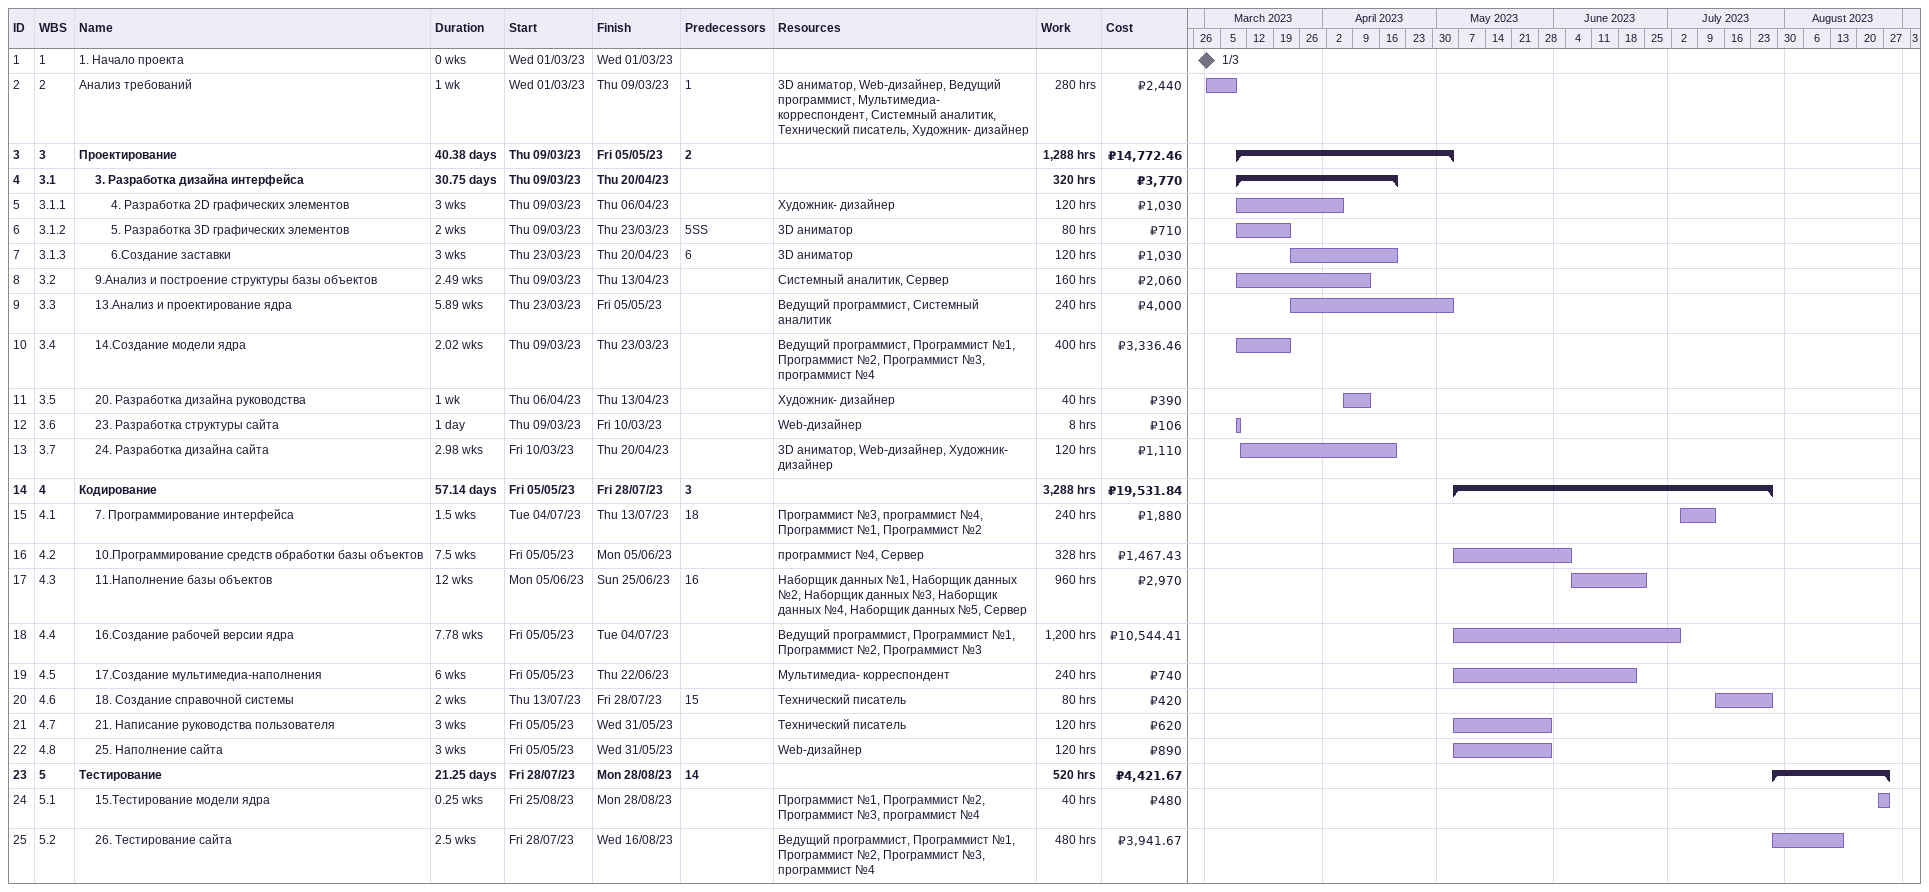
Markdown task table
| ID | WBS | Task | Duration | Start | Finish | Predecessors | Resources | Work (h) | Cost (₽) |
|---|---|---|---|---|---|---|---|---|---|
| 1 | 1 | 1. Начало проекта | 0w | 2023-03-01 | 2023-03-01 |  |  |  |  |
| 2 | 2 | Анализ требований | 1w | 2023-03-01 | 2023-03-09 | 1 | 3D аниматор, Web-дизайнер, Ведущий программист, Мультимедиа- корреспондент, Системный аналитик, Технический писатель, Художник- дизайнер | 280 | 2440 |
| 3 | 3 | **Проектирование** | 40.38d | 2023-03-09 | 2023-05-05 | 2 |  | 1288 | 14772.46 |
| 4 | 3.1 | **3. Разработка дизайна интерфейса** | 30.75d | 2023-03-09 | 2023-04-20 |  |  | 320 | 3770 |
| 5 | 3.1.1 | 4. Разработка 2D графических элементов | 3w | 2023-03-09 | 2023-04-06 |  | Художник- дизайнер | 120 | 1030 |
| 6 | 3.1.2 | 5. Разработка 3D графических элементов | 2w | 2023-03-09 | 2023-03-23 | 5SS | 3D аниматор | 80 | 710 |
| 7 | 3.1.3 | 6.Создание заставки | 3w | 2023-03-23 | 2023-04-20 | 6 | 3D аниматор | 120 | 1030 |
| 8 | 3.2 | 9.Анализ и построение структуры базы объектов | 2.49w | 2023-03-09 | 2023-04-13 |  | Системный аналитик, Сервер | 160 | 2060 |
| 9 | 3.3 | 13.Анализ и проектирование ядра | 5.89w | 2023-03-23 | 2023-05-05 |  | Ведущий программист, Системный аналитик | 240 | 4000 |
| 10 | 3.4 | 14.Создание модели ядра | 2.02w | 2023-03-09 | 2023-03-23 |  | Ведущий программист, Программист №1, Программист №2, Программист №3, программист №4 | 400 | 3336.46 |
| 11 | 3.5 | 20. Разработка дизайна руководства | 1w | 2023-04-06 | 2023-04-13 |  | Художник- дизайнер | 40 | 390 |
| 12 | 3.6 | 23. Разработка структуры сайта | 1d | 2023-03-09 | 2023-03-10 |  | Web-дизайнер | 8 | 106 |
| 13 | 3.7 | 24. Разработка дизайна сайта | 2.98w | 2023-03-10 | 2023-04-20 |  | 3D аниматор, Web-дизайнер, Художник- дизайнер | 120 | 1110 |
| 14 | 4 | **Кодирование** | 57.14d | 2023-05-05 | 2023-07-28 | 3 |  | 3288 | 19531.84 |
| 15 | 4.1 | 7. Программирование интерфейса | 1.5w | 2023-07-04 | 2023-07-13 | 18 | Программист №3, программист №4, Программист №1, Программист №2 | 240 | 1880 |
| 16 | 4.2 | 10.Программирование средств обработки базы объектов | 7.5w | 2023-05-05 | 2023-06-05 |  | программист №4, Сервер | 328 | 1467.43 |
| 17 | 4.3 | 11.Наполнение базы объектов | 12w | 2023-06-05 | 2023-06-25 | 16 | Наборщик данных №1, Наборщик данных №2, Наборщик данных №3, Наборщик данных №4, Наборщик данных №5, Сервер | 960 | 2970 |
| 18 | 4.4 | 16.Создание рабочей версии ядра | 7.78w | 2023-05-05 | 2023-07-04 |  | Ведущий программист, Программист №1, Программист №2, Программист №3 | 1200 | 10544.41 |
| 19 | 4.5 | 17.Создание мультимедиа-наполнения | 6w | 2023-05-05 | 2023-06-22 |  | Мультимедиа- корреспондент | 240 | 740 |
| 20 | 4.6 | 18. Создание справочной системы | 2w | 2023-07-13 | 2023-07-28 | 15 | Технический писатель | 80 | 420 |
| 21 | 4.7 | 21. Написание руководства пользователя | 3w | 2023-05-05 | 2023-05-31 |  | Технический писатель | 120 | 620 |
| 22 | 4.8 | 25. Наполнение сайта | 3w | 2023-05-05 | 2023-05-31 |  | Web-дизайнер | 120 | 890 |
| 23 | 5 | **Тестирование** | 21.25d | 2023-07-28 | 2023-08-28 | 14 |  | 520 | 4421.67 |
| 24 | 5.1 | 15.Тестирование модели ядра | 0.25w | 2023-08-25 | 2023-08-28 |  | Программист №1, Программист №2, Программист №3, программист №4 | 40 | 480 |
| 25 | 5.2 | 26. Тестирование сайта | 2.5w | 2023-07-28 | 2023-08-16 |  | Ведущий программист, Программист №1, Программист №2, Программист №3, программист №4 | 480 | 3941.67 |
